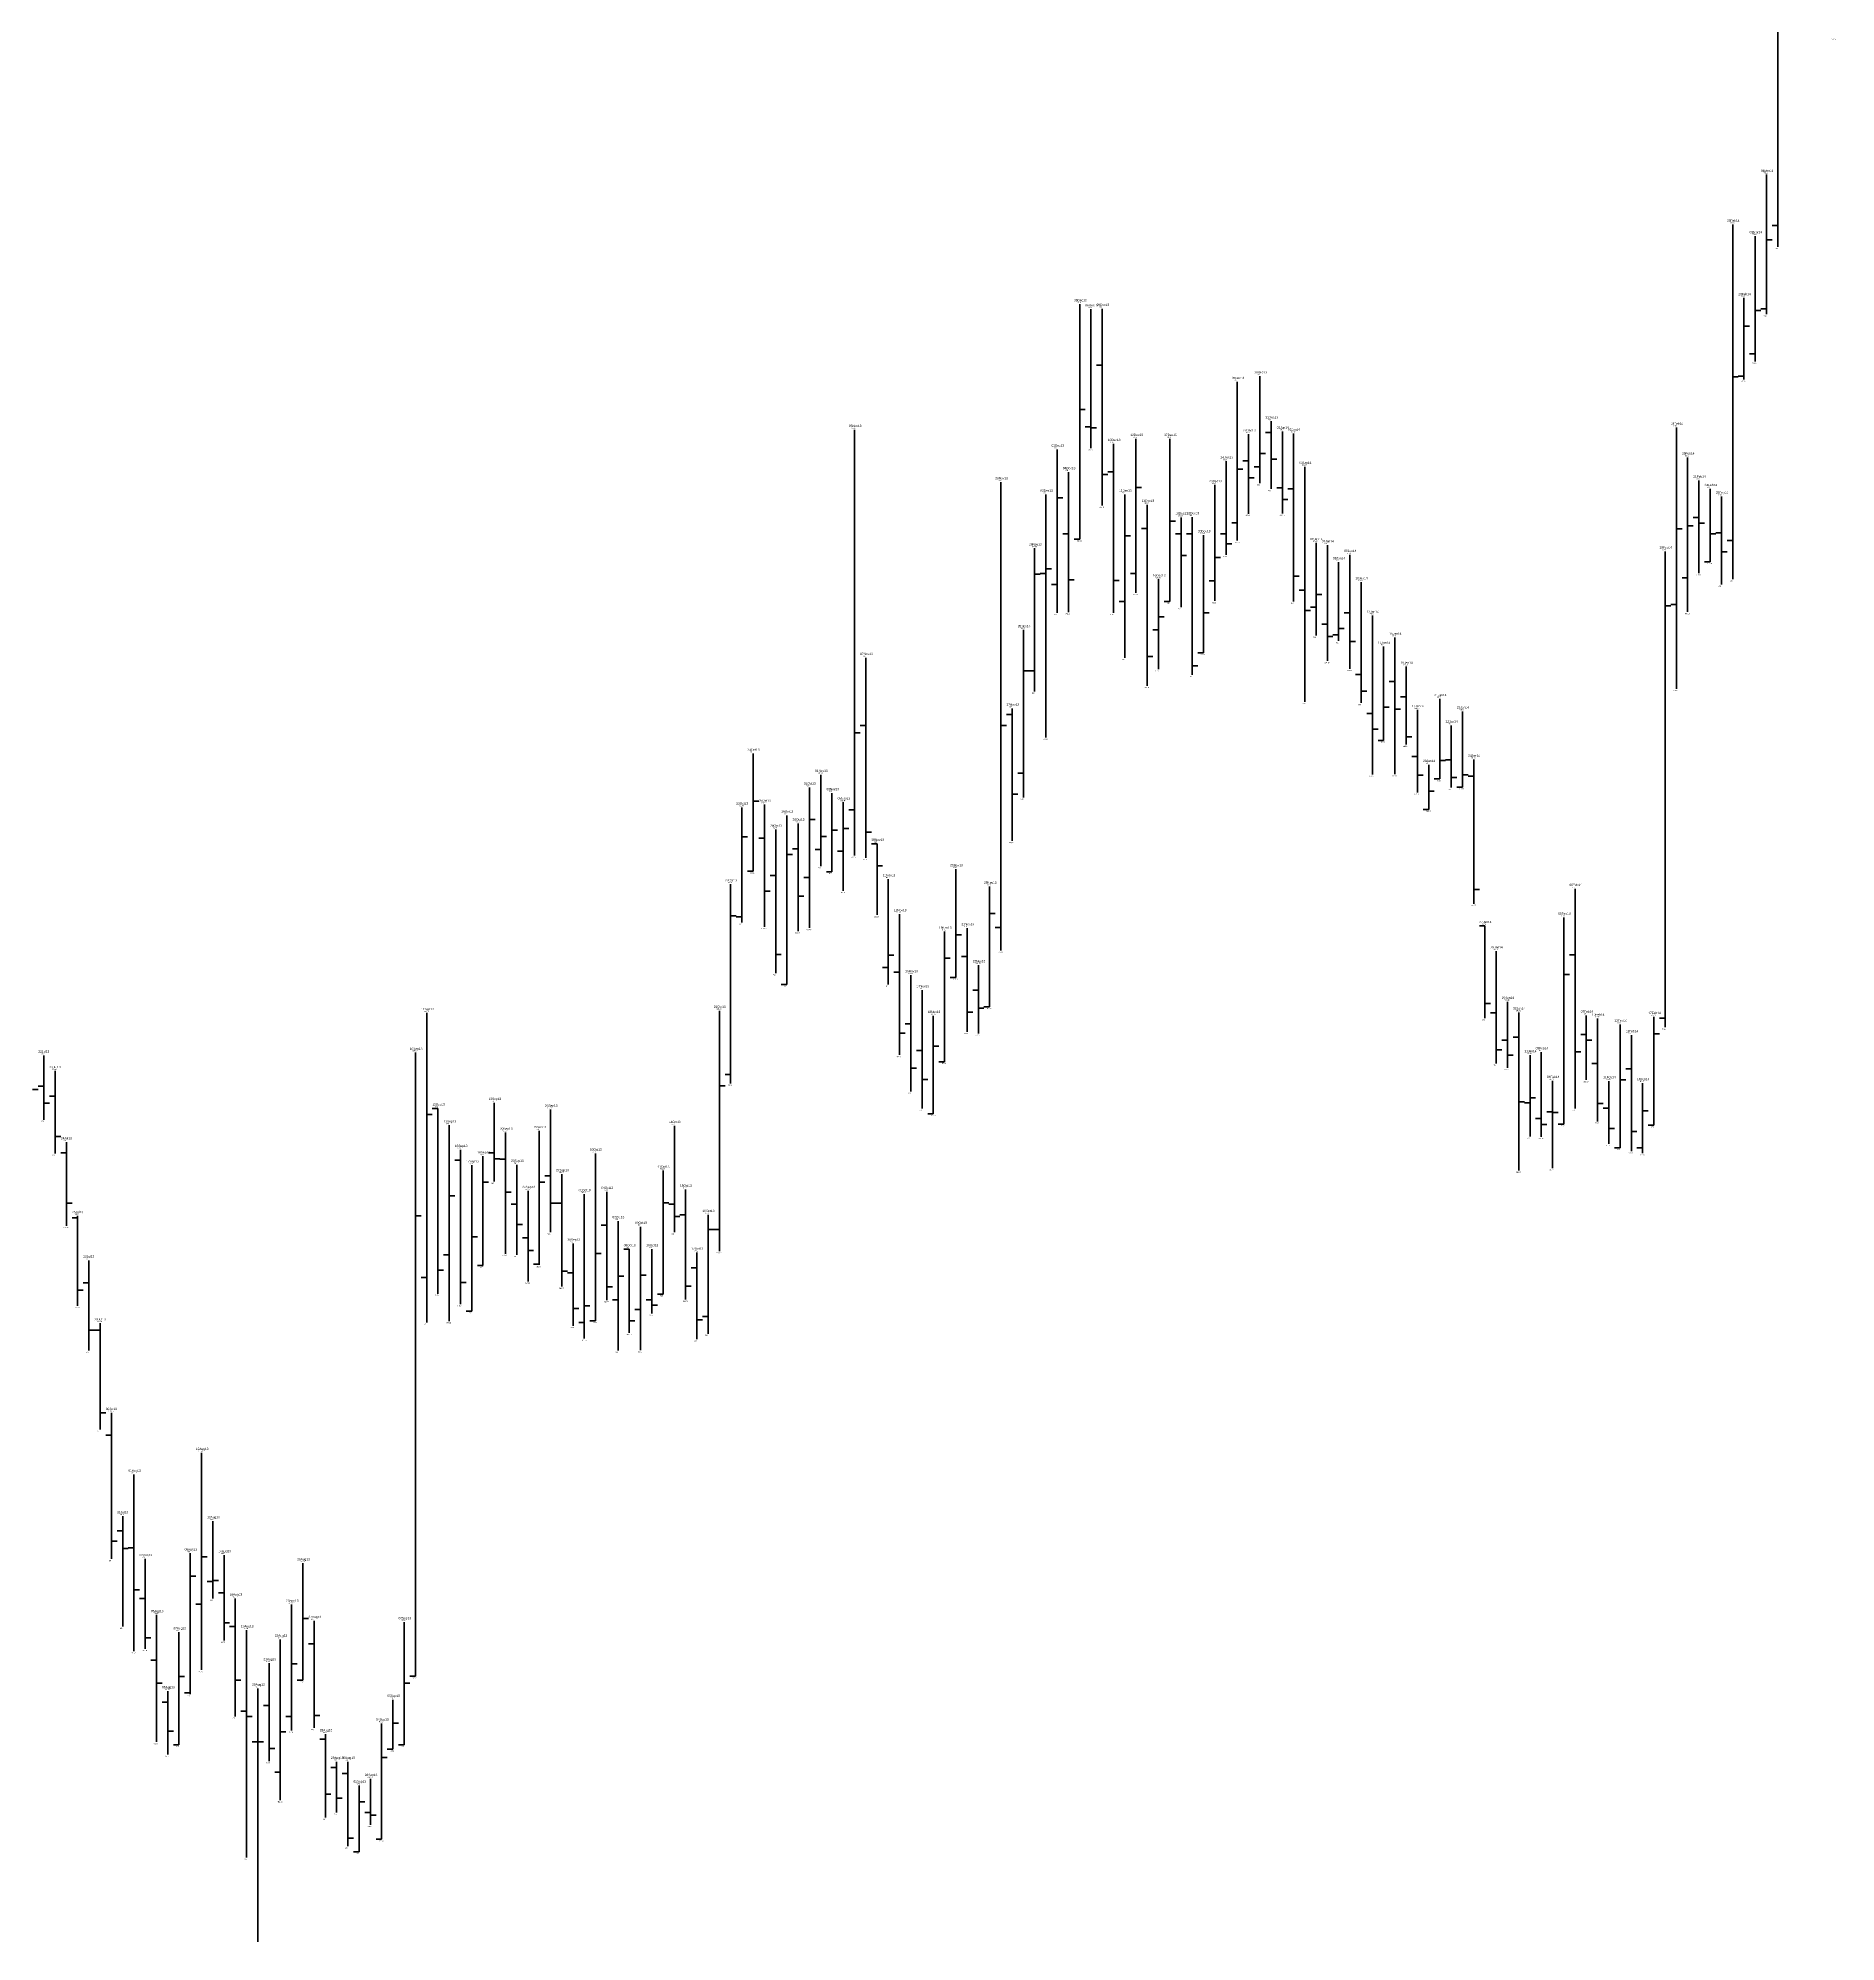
# Model space of a CAD drawing. Header units: inches. Extents: x 0 to 30000, y -20 to 2443.
# Drawn here: x 4614.5 to 4774.2, y 215 to 384 of the extents above; entities that cross this region are included whole.
import ezdxf

# ---------------------------------------------------------------- set-up
doc = ezdxf.new("R2010")
doc.units = ezdxf.units.IN
doc.header["$MEASUREMENT"] = 0
for name, color, linetype in [('DATE', 7, 'Continuous'), ('Graph', 7, 'Continuous'), ('Rate', 7, 'Continuous')]:
    doc.layers.add(name, color=color, linetype=linetype)
doc.styles.get("Standard").update_dxf_attribs({"font": 'arial.ttf'})

msp = doc.modelspace()

# ---------------------------------------------------------------- linework, layer by layer
at = {"layer": 'Graph', "color": 3, "lineweight": 35}
for p, q in [((4769, 403.425), (4769, 365.5)), ((4768, 371.9), (4768, 359.5)), ((4765, 367.475), (4765, 336)), ((4769, 367.375), (4768.5, 367.375)), ((4767, 366.45), (4767, 355.3)), ((4768, 366.1), (4768.5, 366.1)), ((4707, 360.4), (4707, 339.525)), ((4766, 360.95), (4766, 353.725)), ((4766, 358.45), (4766.5, 358.45)), ((4767, 359.825), (4767.5, 359.825)), ((4768, 360), (4767.5, 360)), ((4767, 356), (4766.5, 356)), ((4721, 353.5), (4721, 339.425)), ((4723, 354), (4723, 344.5)), ((4765, 353.95), (4765.5, 353.95)), ((4766, 354), (4765.5, 354)), ((4707, 351.05), (4707.5, 351.05)), ((4687, 349.25), (4687, 311.45)), ((4712, 348.45), (4712, 334.775)), ((4715, 348.45), (4715, 334)), ((4760, 349.45), (4760, 326.25)), ((4705, 347.5), (4705, 333)), ((4723, 347.15), (4723.5, 347.15)), ((4761, 346.8), (4761, 333.075)), ((4721, 345.75), (4721.5, 345.75)), ((4723, 345.975), (4722.5, 345.975)), ((4700, 344.6), (4700, 303.025)), ((4704, 343.5), (4704, 321.925)), ((4705, 343.2), (4705.5, 343.2)), ((4711, 343.5), (4711, 329)), ((4712, 344.125), (4712.5, 344.125)), ((4719, 344.35), (4719, 334.05)), ((4763, 344), (4763, 337.525)), ((4711, 339.825), (4711.5, 339.825)), ((4715, 341.125), (4715.5, 341.125)), ((4718, 339.9), (4718, 329.45)), ((4721, 340.975), (4720.5, 340.975)), ((4760, 340.45), (4760.5, 340.45)), ((4761, 340.725), (4761.5, 340.725)), ((4763, 340.025), (4763.5, 340.025)), ((4703, 338.725), (4703, 326)), ((4707, 339.525), (4706.5, 339.525)), ((4728, 339.2), (4728, 331)), ((4759, 338.45), (4759, 296.2)), ((4765, 339.425), (4764.5, 339.425)), ((4703, 336.425), (4703.5, 336.425)), ((4704, 336.5), (4703.5, 336.5)), ((4704, 336.9), (4704.5, 336.9)), ((4712, 336.5), (4711.5, 336.5)), ((4719, 337.9), (4719.5, 337.9)), ((4730, 337.5), (4730, 330.5)), ((4763, 337.525), (4762.5, 337.525)), ((4705, 335.5), (4704.5, 335.5)), ((4714, 335.975), (4714, 328)), ((4719, 335.825), (4718.5, 335.825)), ((4761, 336.1), (4760.5, 336.1)), ((4711, 334), (4710.5, 334)), ((4715, 334), (4714.5, 334)), ((4718, 333), (4718.5, 333)), ((4728, 333.5), (4727.5, 333.5)), ((4728, 334.625), (4728.5, 334.625)), ((4759, 333.625), (4759.5, 333.625)), ((4760, 333.75), (4759.5, 333.75)), ((4702, 331.475), (4702, 316.6)), ((4714, 331.475), (4713.5, 331.475)), ((4714, 332.65), (4714.5, 332.65)), ((4730, 331.6), (4730.5, 331.6)), ((4730, 331.05), (4729.5, 331.05)), ((4734, 330), (4734, 321.65)), ((4718, 329.45), (4717.5, 329.45)), ((4702, 327.85), (4702.5, 327.85)), ((4703, 327.85), (4702.5, 327.85)), ((4734, 324.625), (4734.5, 324.625)), ((4739, 325.35), (4739, 318.25)), ((4700, 323), (4700.5, 323)), ((4741, 324.25), (4741, 317.525)), ((4687, 322.35), (4687.5, 322.35)), ((4734, 321.65), (4733.5, 321.65)), ((4678, 320.5), (4678, 310.05)), ((4738, 319.5), (4738, 315.525)), ((4739, 319.9), (4739.5, 319.9)), ((4684, 318.625), (4684, 310.5)), ((4702, 318.75), (4701.5, 318.75)), ((4739, 318.275), (4738.5, 318.275)), ((4741, 318.625), (4741.5, 318.625)), ((4678, 316.275), (4678.5, 316.275)), ((4683, 317.5), (4683, 305.025)), ((4685, 317), (4685, 310)), ((4686, 316.175), (4686, 308.325)), ((4738, 317.175), (4738.5, 317.175)), ((4741, 317.525), (4740.5, 317.525)), ((4677, 315.725), (4677, 305.5)), ((4681, 315), (4681, 300)), ((4683, 314.65), (4683.5, 314.65)), ((4687, 315.5), (4686.5, 315.5)), ((4738, 315.525), (4737.5, 315.525)), ((4677, 313.1), (4677.5, 313.1)), ((4684, 313.15), (4684.5, 313.15)), ((4685, 313.7), (4685.5, 313.7)), ((4686, 313.85), (4686.5, 313.85)), ((4681, 311.55), (4681.5, 311.55)), ((4684, 312), (4683.5, 312)), ((4686, 311.825), (4685.5, 311.825)), ((4678, 310.05), (4677.5, 310.05)), ((4683, 309.5), (4682.5, 309.5)), ((4685, 310), (4684.5, 310)), ((4690, 309.35), (4690, 300)), ((4696, 310.25), (4696, 300.625)), ((4676, 308.9), (4676, 291.2)), ((4699, 308.7), (4699, 298.025)), ((4676, 306.1), (4676.5, 306.1)), ((4677, 306), (4676.5, 306)), ((4699, 306.3), (4699.5, 306.3)), ((4750, 305.95), (4750, 287.6)), ((4695, 304.7), (4695, 293.15)), ((4696, 304.4), (4696.5, 304.4)), ((4700, 305.05), (4699.5, 305.05)), ((4690, 302.6), (4690.5, 302.6)), ((4690, 301.5), (4689.5, 301.5)), ((4695, 302.325), (4695.5, 302.325)), ((4750, 300.875), (4750.5, 300.875)), ((4681, 300), (4680.5, 300)), ((4696, 300.625), (4695.5, 300.625)), ((4675, 297.675), (4675, 276.325)), ((4699, 298.025), (4698.5, 298.025)), ((4649, 297.475), (4649, 270)), ((4694, 297.225), (4694, 288.525)), ((4755, 296.45), (4755, 285.5)), ((4758, 297.125), (4758, 287.5)), ((4759, 297), (4758.5, 297)), ((4694, 294.525), (4694.5, 294.525)), ((4758, 295.625), (4758.5, 295.625)), ((4648, 293.95), (4648, 238.6)), ((4695, 293.15), (4694.5, 293.15)), ((4747, 293.725), (4747, 286.5)), ((4675, 291), (4675.5, 291)), ((4676, 292), (4675.5, 292)), ((4755, 291.55), (4755.5, 291.55)), ((4757, 291.25), (4757, 285.025)), ((4747, 289.5), (4746.5, 289.5)), ((4747, 289.95), (4747.5, 289.95)), ((4649, 288.45), (4649.5, 288.45)), ((4651, 287.5), (4651, 270.125)), ((4694, 288.525), (4693.5, 288.525)), ((4750, 287.6), (4749.5, 287.6)), ((4757, 288.775), (4757.5, 288.775)), ((4758, 287.5), (4757.5, 287.5)), ((4659, 287), (4659, 275.1)), ((4654, 284.75), (4654, 275.05)), ((4664, 285), (4664, 270.15)), ((4755, 285.5), (4754.5, 285.5)), ((4757, 285.5), (4756.5, 285.5)), ((4653, 283.95), (4653, 271)), ((4654, 282.45), (4654.5, 282.45)), ((4659, 282.45), (4659.5, 282.45)), ((4670, 283.475), (4670, 272.5)), ((4651, 281.225), (4651.5, 281.225)), ((4663, 281.4), (4663, 268.575)), ((4670, 280.625), (4670.5, 280.625)), ((4648, 279.45), (4648.5, 279.45)), ((4666, 279), (4666, 267.5)), ((4674, 279.55), (4674, 269)), ((4653, 277.6), (4653.5, 277.6)), ((4668, 278.5), (4668, 267.55)), ((4674, 278.25), (4674.5, 278.25)), ((4675, 278.25), (4674.5, 278.25)), ((4651, 276), (4650.5, 276)), ((4664, 276.125), (4664.5, 276.125)), ((4649, 274), (4648.5, 274)), ((4654, 275.05), (4653.5, 275.05)), ((4659, 275.175), (4658.5, 275.175)), ((4666, 274.1), (4666.5, 274.1)), ((4668, 274.2), (4668.5, 274.2)), ((4670, 272.5), (4669.5, 272.5)), ((4653, 271), (4652.5, 271)), ((4663, 271.475), (4663.5, 271.475)), ((4666, 272), (4665.5, 272)), ((4668, 271.15), (4667.5, 271.15)), ((4674, 270.525), (4673.5, 270.525)), ((4663, 270), (4662.5, 270)), ((4664, 270.15), (4663.5, 270.15)), ((4629, 258.425), (4629, 239.15)), ((4630, 252.35), (4630, 245.5)), ((4628, 249.5), (4628, 237)), ((4629, 249.175), (4629.5, 249.175)), ((4638, 248.625), (4638, 238.25)), ((4628, 247.475), (4628.5, 247.475)), ((4630, 247), (4629.5, 247)), ((4630, 247.1), (4630.5, 247.1)), ((4629, 245), (4628.5, 245)), ((4637, 244.95), (4637, 233.775)), ((4638, 243.725), (4638.5, 243.725)), ((4647, 243.4), (4647, 232.5)), ((4627, 242.5), (4627, 232.5)), ((4636, 241.85), (4636, 227.575)), ((4627, 238.55), (4627.5, 238.55)), ((4637, 239.675), (4637.5, 239.675)), ((4648, 238.6), (4647.5, 238.6)), ((4628, 237.125), (4627.5, 237.125)), ((4638, 238.25), (4637.5, 238.25)), ((4647, 237.975), (4647.5, 237.975)), ((4637, 235), (4636.5, 235)), ((4646, 236.5), (4646, 232.1)), ((4636, 233.65), (4636.5, 233.65)), ((4645, 234.4), (4645, 224.125)), ((4646, 234.425), (4646.5, 234.425)), ((4627, 232.5), (4626.5, 232.5)), ((4646, 232.1), (4645.5, 232.1)), ((4647, 232.5), (4646.5, 232.5)), ((4636, 230.075), (4635.5, 230.075)), ((4645, 231.375), (4645.5, 231.375)), ((4643, 228.9), (4643, 223)), ((4643, 227.45), (4643.5, 227.45)), ((4645, 224.125), (4644.5, 224.125)), ((4643, 223), (4642.5, 223))]:
    msp.add_line(p, q, dxfattribs=at)
at = {"layer": 'Graph', "color": 1, "lineweight": 35}
for p, q in [((4708, 359.95), (4708, 347.625)), ((4709, 360), (4709, 342.525)), ((4709, 355), (4708.5, 355)), ((4724, 350), (4724, 344)), ((4708, 349.5), (4707.5, 349.5)), ((4708, 349.425), (4708.5, 349.425)), ((4722, 348.85), (4722, 341.8)), ((4724, 349), (4723.5, 349)), ((4725, 349.1), (4725, 341.825)), ((4726, 348.925), (4726, 334)), ((4710, 348), (4710, 333)), ((4724, 346.65), (4724.5, 346.65)), ((4706, 345.5), (4706, 333.05)), ((4709, 345.275), (4709.5, 345.275)), ((4710, 345.525), (4709.5, 345.525)), ((4720, 346.45), (4720, 338.15)), ((4722, 346.5), (4721.5, 346.5)), ((4722, 344.975), (4722.5, 344.975)), ((4727, 345.975), (4727, 325.1)), ((4725, 344.1), (4724.5, 344.1)), ((4726, 344), (4725.5, 344)), ((4762, 344.75), (4762, 336.525)), ((4764, 343.325), (4764, 335.5)), ((4713, 342.6), (4713, 326.525)), ((4716, 341.475), (4716, 333.5)), ((4717, 341.5), (4717, 327.5)), ((4725, 343.05), (4725.5, 343.05)), ((4762, 341.45), (4761.5, 341.45)), ((4706, 340.025), (4705.5, 340.025)), ((4713, 340.5), (4712.5, 340.5)), ((4716, 340), (4715.5, 340)), ((4717, 340), (4716.5, 340)), ((4720, 340), (4719.5, 340)), ((4762, 340.95), (4762.5, 340.95)), ((4764, 340.1), (4763.5, 340.1)), ((4716, 338.075), (4716.5, 338.075)), ((4720, 339.125), (4720.5, 339.125)), ((4729, 339), (4729, 328.725)), ((4731, 338.15), (4731, 328.025)), ((4764, 338.4), (4764.5, 338.4)), ((4706, 335.925), (4706.5, 335.925)), ((4710, 335.875), (4710.5, 335.875)), ((4726, 336.25), (4726.5, 336.25)), ((4727, 335), (4726.5, 335)), ((4732, 335.725), (4732, 325)), ((4727, 333.2), (4727.5, 333.2)), ((4731, 333), (4730.5, 333)), ((4729, 332), (4728.5, 332)), ((4733, 332.75), (4733, 318.65)), ((4729, 330.9), (4729.5, 330.9)), ((4731, 330.45), (4731.5, 330.45)), ((4735, 330.8), (4735, 318.675)), ((4688, 329), (4688, 311.25)), ((4713, 329.125), (4713.5, 329.125)), ((4717, 328.3), (4717.5, 328.3)), ((4736, 328.225), (4736, 321.3)), ((4732, 327.525), (4731.5, 327.525)), ((4735, 326.9), (4734.5, 326.9)), ((4732, 326.05), (4732.5, 326.05)), ((4736, 325.55), (4735.5, 325.55)), ((4688, 323), (4687.5, 323)), ((4701, 323.975), (4700.5, 323.975)), ((4701, 324.5), (4701, 312.75)), ((4733, 324.05), (4732.5, 324.05)), ((4735, 324.45), (4735.5, 324.45)), ((4737, 324.375), (4737, 317.05)), ((4740, 323), (4740, 317.5)), ((4733, 322.675), (4733.5, 322.675)), ((4736, 322), (4736.5, 322)), ((4737, 320.25), (4736.5, 320.25)), ((4740, 319.95), (4739.5, 319.95)), ((4742, 319.975), (4742, 307.175)), ((4737, 318.6), (4737.5, 318.6)), ((4740, 318.375), (4740.5, 318.375)), ((4742, 318.5), (4741.5, 318.5)), ((4701, 316.9), (4701.5, 316.9)), ((4679, 315.975), (4679, 305.125)), ((4679, 313), (4678.5, 313)), ((4680, 313.75), (4680, 301)), ((4682, 314.3), (4682, 304.725)), ((4688, 313.525), (4688.5, 313.525)), ((4682, 312.05), (4681.5, 312.05)), ((4689, 312.5), (4688.5, 312.5)), ((4689, 312.5), (4689, 306.175)), ((4680, 309.675), (4679.5, 309.675)), ((4689, 310.55), (4689.5, 310.55)), ((4679, 308.275), (4679.5, 308.275)), ((4682, 307.85), (4682.5, 307.85)), ((4742, 308.425), (4742.5, 308.425)), ((4751, 308.5), (4751, 289)), ((4691, 306.25), (4691, 293.75)), ((4697, 305), (4697, 295.8)), ((4743, 305.2), (4742.5, 305.2)), ((4743, 305.2), (4743, 297)), ((4680, 302.675), (4680.5, 302.675)), ((4744, 302.95), (4744, 293)), ((4751, 302.625), (4750.5, 302.625)), ((4691, 301.1), (4690.5, 301.1)), ((4697, 302.5), (4696.5, 302.5)), ((4698, 301.725), (4698, 295.65)), ((4692, 300.825), (4692, 290.5)), ((4693, 299.5), (4693, 289)), ((4698, 299.5), (4697.5, 299.5)), ((4697, 297.55), (4697.5, 297.55)), ((4698, 297.9), (4698.5, 297.9)), ((4743, 298.325), (4743.5, 298.325)), ((4744, 297.5), (4743.5, 297.5)), ((4745, 298.475), (4745, 292.6)), ((4746, 297.525), (4746, 283.475)), ((4692, 296.5), (4691.5, 296.5)), ((4752, 297.25), (4752, 291.525)), ((4753, 296.975), (4753, 287.85)), ((4691, 295.675), (4691.5, 295.675)), ((4693, 294.15), (4692.5, 294.15)), ((4744, 294.2), (4744.5, 294.2)), ((4745, 295.05), (4744.5, 295.05)), ((4746, 295.325), (4745.5, 295.325)), ((4752, 295.575), (4751.5, 295.575)), ((4752, 295.05), (4752.5, 295.05)), ((4756, 295.5), (4756, 285.2)), ((4615, 293.7), (4615, 288)), ((4692, 292.575), (4692.5, 292.575)), ((4745, 293.725), (4745.5, 293.725)), ((4748, 294), (4748, 286.475)), ((4751, 294.025), (4751.5, 294.025)), ((4753, 293), (4752.5, 293)), ((4756, 292.5), (4755.5, 292.5)), ((4615, 290.975), (4614.5, 290.975)), ((4616, 292.325), (4616, 285)), ((4693, 291.575), (4693.5, 291.575)), ((4749, 291.45), (4749, 283.7)), ((4754, 291.425), (4754, 285.85)), ((4614, 290.675), (4614.5, 290.675)), ((4615, 289.475), (4615.5, 289.475)), ((4616, 290.1), (4615.5, 290.1)), ((4655, 289.5), (4655, 282.5)), ((4746, 289.575), (4746.5, 289.575)), ((4753, 289.425), (4753.5, 289.425)), ((4650, 289), (4649.5, 289)), ((4650, 289), (4650, 272.55)), ((4660, 288.9), (4660, 278)), ((4671, 287.45), (4671, 278)), ((4748, 288.1), (4747.5, 288.1)), ((4748, 287.575), (4748.5, 287.575)), ((4749, 288.7), (4748.5, 288.7)), ((4749, 288.65), (4749.5, 288.65)), ((4754, 289.025), (4753.5, 289.025)), ((4616, 286.5), (4616.5, 286.5)), ((4617, 286), (4617, 278.575)), ((4656, 286.85), (4656, 276.1)), ((4754, 287.225), (4754.5, 287.225)), ((4756, 286.95), (4756.5, 286.95)), ((4617, 285.05), (4616.5, 285.05)), ((4652, 284.4), (4651.5, 284.4)), ((4652, 285.325), (4652, 271.625)), ((4655, 285.05), (4654.5, 285.05)), ((4655, 284.525), (4655.5, 284.525)), ((4656, 284.5), (4655.5, 284.5)), ((4657, 284), (4657, 276)), ((4660, 283), (4659.5, 283)), ((4661, 283.175), (4661, 273.175)), ((4617, 280.6), (4617.5, 280.6)), ((4656, 281.575), (4656.5, 281.575)), ((4658, 281.675), (4658, 273.625)), ((4660, 280.6), (4660.5, 280.6)), ((4661, 280.6), (4660.5, 280.6)), ((4665, 281.6), (4665, 271.975)), ((4672, 281.8), (4672, 272.025)), ((4618, 279.3), (4617.5, 279.3)), ((4618, 279.45), (4618, 271.475)), ((4657, 280.5), (4656.5, 280.5)), ((4671, 280.5), (4670.5, 280.5)), ((4671, 279.4), (4671.5, 279.4)), ((4672, 279.55), (4671.5, 279.55)), ((4657, 278.7), (4657.5, 278.7)), ((4658, 277.5), (4657.5, 277.5)), ((4665, 278.625), (4664.5, 278.625)), ((4658, 276.4), (4658.5, 276.4)), ((4662, 277), (4662, 269.7)), ((4667, 276.5), (4666.5, 276.5)), ((4667, 276.5), (4667, 269.075)), ((4669, 276.5), (4669, 270.8)), ((4673, 276.2), (4673, 268.5)), ((4619, 275.5), (4619, 267.5)), ((4650, 274.625), (4650.5, 274.625)), ((4661, 274.55), (4661.5, 274.55)), ((4662, 274.4), (4661.5, 274.4)), ((4673, 274.85), (4672.5, 274.85)), ((4618, 272.85), (4618.5, 272.85)), ((4619, 273.5), (4618.5, 273.5)), ((4652, 273.55), (4652.5, 273.55)), ((4665, 273.15), (4665.5, 273.15)), ((4672, 273.225), (4672.5, 273.225)), ((4662, 271.225), (4662.5, 271.225)), ((4669, 272), (4668.5, 272)), ((4669, 271.525), (4669.5, 271.525)), ((4619, 269.325), (4619.5, 269.325)), ((4620, 269.325), (4619.5, 269.325)), ((4620, 269.925), (4620, 260.5)), ((4667, 270.15), (4667.5, 270.15)), ((4673, 270.225), (4673.5, 270.225)), ((4620, 261.975), (4620.5, 261.975)), ((4621, 261.975), (4621, 249)), ((4621, 260), (4620.5, 260)), ((4623, 256.5), (4623, 240.825)), ((4622, 252.8), (4622, 243)), ((4621, 250.575), (4621.5, 250.575)), ((4622, 251.5), (4621.5, 251.5)), ((4622, 249.925), (4622.5, 249.925)), ((4623, 250), (4622.5, 250)), ((4624, 249), (4624, 241.025)), ((4631, 249.35), (4631, 241.75)), ((4623, 246.25), (4623.5, 246.25)), ((4624, 245.5), (4623.5, 245.5)), ((4631, 246), (4630.5, 246)), ((4632, 245.5), (4632, 235)), ((4625, 244.025), (4625, 232.75)), ((4639, 243.5), (4639, 234)), ((4624, 242), (4624.5, 242)), ((4631, 243.325), (4631.5, 243.325)), ((4632, 243), (4631.5, 243)), ((4633, 242.675), (4633, 222.5)), ((4639, 241.475), (4638.5, 241.475)), ((4625, 240), (4624.5, 240)), ((4635, 239.75), (4635, 231.05)), ((4625, 237.975), (4625.5, 237.975)), ((4626, 237.275), (4626, 231.65)), ((4632, 238.25), (4632.5, 238.25)), ((4634, 237.5), (4634, 215)), ((4626, 236.275), (4625.5, 236.275)), ((4633, 235.5), (4632.5, 235.5)), ((4633, 235), (4633.5, 235)), ((4635, 236), (4634.5, 236)), ((4639, 235.1), (4639.5, 235.1)), ((4626, 233.725), (4626.5, 233.725)), ((4640, 233.45), (4640, 226.05)), ((4634, 232.775), (4633.5, 232.775)), ((4634, 232.75), (4634.5, 232.75)), ((4635, 232.175), (4635.5, 232.175)), ((4640, 233), (4639.5, 233)), ((4641, 230.5), (4640.5, 230.5)), ((4641, 231), (4641, 226.5)), ((4642, 229.95), (4641.5, 229.95)), ((4642, 231), (4642, 223.5)), ((4644, 229.475), (4644, 225.4)), ((4640, 228.125), (4640.5, 228.125)), ((4641, 227.775), (4641.5, 227.775)), ((4644, 226.5), (4643.5, 226.5)), ((4644, 226.25), (4644.5, 226.25)), ((4642, 224.225), (4642.5, 224.225))]:
    msp.add_line(p, q, dxfattribs=at)

# ---------------------------------------------------------------- texts
at = {"layer": 'DATE'}
for s, p in [('04Mar14', (4767.5, 372.15)), ('26Feb14', (4764.5, 367.725)), ('03Mar14', (4766.5, 366.7)), ('05Dec13', (4706.5, 360.65)), ('06Dec13', (4707.5, 360.2)), ('09Dec13', (4708.5, 360.25)), ('28Feb14', (4765.5, 361.2)), ('26Dec13', (4720.5, 353.75)), ('30Dec13', (4722.5, 354.25)), ('31Dec13', (4723.5, 350.25)), ('19Feb14', (4759.5, 349.7)), ('06Nov13', (4686.5, 349.5)), ('10Dec13', (4709.5, 348.25)), ('12Dec13', (4711.5, 348.7)), ('17Dec13', (4714.5, 348.7)), ('27Dec13', (4721.5, 349.1)), ('01Jan14', (4724.5, 349.35)), ('02Jan14', (4725.5, 349.175)), ('03Dec13', (4704.5, 347.75)), ('24Dec13', (4719.5, 346.7)), ('20Feb14', (4760.5, 347.05)), ('26Nov13', (4699.5, 344.85)), ('04Dec13', (4705.5, 345.75)), ('03Jan14', (4726.5, 346.225)), ('21Feb14', (4761.5, 345)), ('02Dec13', (4703.5, 343.75)), ('11Dec13', (4710.5, 343.75)), ('23Dec13', (4718.5, 344.6)), ('24Feb14', (4762.5, 344.25)), ('25Feb14', (4763.5, 343.575)), ('13Dec13', (4712.5, 342.85)), ('18Dec13', (4715.5, 341.725)), ('19Dec13', (4716.5, 341.75)), ('20Dec13', (4717.5, 340.15)), ('29Nov13', (4702.5, 338.975)), ('06Jan14', (4727.5, 339.45)), ('07Jan14', (4728.5, 339.25)), ('09Jan14', (4730.5, 338.4)), ('18Feb14', (4758.5, 338.7)), ('16Dec13', (4713.5, 336.225)), ('08Jan14', (4729.5, 337.75)), ('10Jan14', (4731.5, 335.975)), ('13Jan14', (4732.5, 333)), ('28Nov13', (4701.5, 331.725)), ('14Jan14', (4733.5, 330.25)), ('15Jan14', (4734.5, 331.05)), ('07Nov13', (4687.5, 329.25)), ('16Jan14', (4735.5, 328.475)), ('27Nov13', (4700.5, 324.75)), ('17Jan14', (4736.5, 324.625)), ('21Jan14', (4738.5, 325.6)), ('23Jan14', (4740.5, 324.5)), ('22Jan14', (4739.5, 323.25)), ('24Oct13', (4677.5, 320.75)), ('20Jan14', (4737.5, 319.75)), ('24Jan14', (4741.5, 320.225)), ('31Oct13', (4682.5, 317.75)), ('01Nov13', (4683.5, 318.875)), ('23Oct13', (4676.5, 315.975)), ('25Oct13', (4678.5, 316.225)), ('03Nov13', (4684.5, 317.25)), ('05Nov13', (4685.5, 316.425)), ('29Oct13', (4680.5, 315.25)), ('30Oct13', (4681.5, 314.55)), ('28Oct13', (4679.5, 314)), ('08Nov13', (4688.5, 312.75)), ('22Oct13', (4675.5, 309.15)), ('11Nov13', (4689.5, 309.6)), ('20Nov13', (4695.5, 310.5)), ('25Nov13', (4698.5, 308.95)), ('06Feb14', (4750.5, 308.75)), ('12Nov13', (4690.5, 306.5)), ('05Feb14', (4749.5, 306.2)), ('19Nov13', (4694.5, 304.95)), ('21Nov13', (4696.5, 305.25)), ('27Jan14', (4742.5, 305.45)), ('28Jan14', (4743.5, 303.2)), ('13Nov13', (4691.5, 301.075)), ('22Nov13', (4697.5, 301.975)), ('14Nov13', (4692.5, 299.75)), ('11Sep13', (4648.5, 297.725)), ('21Oct13', (4674.5, 297.925)), ('18Nov13', (4693.5, 297.475)), ('29Jan14', (4744.5, 298.725)), ('30Jan14', (4745.5, 297.775)), ('07Feb14', (4751.5, 297.5)), ('17Feb14', (4757.5, 297.375)), ('10Feb14', (4752.5, 297.225)), ('12Feb14', (4754.5, 296.7)), ('13Feb14', (4755.5, 295.75)), ('22Jul13', (4614.5, 293.95)), ('10Sep13', (4647.5, 294.2)), ('31Jan14', (4746.5, 293.975)), ('03Feb14', (4747.5, 294.25)), ('23Jul13', (4615.5, 292.575)), ('04Feb14', (4748.5, 291.7)), ('11Feb14', (4753.5, 291.675)), ('14Feb14', (4756.5, 291.5)), ('12Sep13', (4649.5, 289.25)), ('19Sep13', (4654.5, 289.75)), ('26Sep13', (4659.5, 289.15)), ('13Sep13', (4650.5, 287.75)), ('25Sep13', (4658.5, 287.25)), ('14Oct13', (4670.5, 287.7)), ('24Jul13', (4616.5, 286.25)), ('16Sep13', (4651.5, 285.575)), ('20Sep13', (4655.5, 287.1)), ('17Sep13', (4652.5, 284.2)), ('18Sep13', (4653.5, 285)), ('23Sep13', (4656.5, 284.25)), ('03Oct13', (4663.5, 285.25)), ('27Sep13', (4660.5, 283.425)), ('11Oct13', (4669.5, 283.725)), ('24Sep13', (4657.5, 281.925)), ('01Oct13', (4662.5, 281.65)), ('04Oct13', (4664.5, 281.85)), ('15Oct13', (4671.5, 282.05)), ('25Jul13', (4617.5, 279.7)), ('07Oct13', (4665.5, 279.25)), ('09Oct13', (4667.5, 278.75)), ('18Oct13', (4673.5, 279.8)), ('30Sep13', (4661.5, 277.25)), ('26Jul13', (4618.5, 275.75)), ('08Oct13', (4666.5, 276.75)), ('10Oct13', (4668.5, 276.75)), ('17Oct13', (4672.5, 276.45)), ('29Jul13', (4619.5, 270.175)), ('30Jul13', (4620.5, 262.225)), ('12Aug13', (4628.5, 258.675)), ('01Aug13', (4622.5, 256.75)), ('31Jul13', (4621.5, 253.05)), ('13Aug13', (4629.5, 252.6)), ('02Aug13', (4623.5, 249.25)), ('08Aug13', (4627.5, 249.75)), ('14Aug13', (4630.5, 249.6)), ('26Aug13', (4637.5, 248.875)), ('16Aug13', (4631.5, 245.75)), ('23Aug13', (4636.5, 245.2)), ('05Aug13', (4624.5, 244.275)), ('27Aug13', (4638.5, 243.75)), ('06Sep13', (4646.5, 243.65)), ('07Aug13', (4626.5, 242.75)), ('19Aug13', (4632.5, 242.925)), ('22Aug13', (4635.5, 242.1)), ('21Aug13', (4634.5, 240)), ('06Aug13', (4625.5, 237.525)), ('20Aug13', (4633.5, 237.75)), ('05Sep13', (4645.5, 236.75)), ('28Aug13', (4639.5, 233.7)), ('04Sep13', (4644.5, 234.65)), ('29Aug13', (4640.5, 231.25)), ('30Aug13', (4641.5, 231.25)), ('03Sep13', (4643.5, 229.725)), ('02Sep13', (4642.5, 229.15))]:
    msp.add_text(s, height=0.2, dxfattribs=at).set_placement(p)
at = {"layer": 'Rate'}
for s, p in [('768.15', (4773.75, 383.875)), ('743.8', (4767.75, 372)), ('734.95', (4764.75, 367.575)), ('732.9', (4766.75, 366.55)), ('731', (4768.75, 365.3)), ('720.8', (4706.75, 360.5)), ('719.9', (4707.75, 360.05)), ('720', (4708.75, 360.1)), ('721.9', (4765.75, 361.05)), ('719', (4767.75, 359.3)), ('710.6', (4766.75, 355.1)), ('707', (4720.75, 353.6)), ('708', (4722.75, 354.1)), ('707.45', (4765.75, 353.525)), ('700', (4723.75, 350.1)), ('698.5', (4686.75, 349.35)), ('696', (4709.75, 348.1)), ('696.9', (4711.75, 348.55)), ('696.9', (4714.75, 348.55)), ('697.7', (4721.75, 348.95)), ('698.2', (4724.75, 349.2)), ('697.85', (4725.75, 349.025)), ('698.9', (4759.75, 349.55)), ('695', (4704.75, 347.6)), ('695.25', (4707.75, 347.425)), ('692.9', (4719.75, 346.55)), ('693.6', (4760.75, 346.9)), ('691', (4705.75, 345.6)), ('691.95', (4726.75, 346.075)), ('689.5', (4761.75, 344.85)), ('689.2', (4699.75, 344.7)), ('687', (4703.75, 343.6)), ('687', (4710.75, 343.6)), ('688.7', (4718.75, 344.45)), ('689', (4722.75, 344.3)), ('688', (4723.75, 343.8)), ('688', (4762.75, 344.1)), ('686.65', (4763.75, 343.425)), ('685.05', (4708.75, 342.325)), ('685.2', (4712.75, 342.7)), ('682.95', (4715.75, 341.575)), ('683', (4716.75, 341.6)), ('683.6', (4721.75, 341.6)), ('683.65', (4724.75, 341.625)), ('679.8', (4717.75, 340)), ('677.45', (4702.75, 338.825)), ('679.05', (4706.75, 339.325)), ('676.3', (4719.75, 337.95)), ('678.85', (4720.75, 339.225)), ('678.4', (4727.75, 339.3)), ('678', (4728.75, 339.1)), ('676.3', (4730.75, 338.25)), ('676.9', (4758.75, 338.55)), ('675', (4729.75, 337.6)), ('673.05', (4761.75, 336.325)), ('675.05', (4762.75, 337.325)), ('669.55', (4711.75, 334.575)), ('671.95', (4713.75, 336.075)), ('671.45', (4731.75, 335.825)), ('671', (4763.75, 335.3)), ('672', (4764.75, 335.8)), ('668', (4714.75, 333.8)), ('667', (4715.75, 333.3)), ('668.1', (4718.75, 333.85)), ('668', (4725.75, 333.8)), ('662.95', (4701.75, 331.575)), ('666', (4704.75, 332.8)), ('666.1', (4705.75, 332.85)), ('666', (4709.75, 332.8)), ('665.5', (4732.75, 332.85)), ('666.15', (4760.75, 332.875)), ('662', (4727.75, 330.8)), ('661', (4729.75, 330.3)), ('660', (4733.75, 330.1)), ('661.6', (4734.75, 330.9)), ('658', (4687.75, 329.1)), ('658', (4710.75, 328.8)), ('658.9', (4717.75, 329.25)), ('657.45', (4728.75, 328.525)), ('656.05', (4730.75, 327.825)), ('656.45', (4735.75, 328.325)), ('653.05', (4712.75, 326.325)), ('656', (4713.75, 327.8)), ('655', (4716.75, 327.3)), ('649', (4700.75, 324.6)), ('652', (4702.75, 325.8)), ('650.2', (4726.75, 324.9)), ('650', (4731.75, 324.8)), ('648.75', (4736.75, 324.475)), ('650.7', (4738.75, 325.45)), ('652.5', (4759.75, 326.05)), ('646', (4739.75, 323.1)), ('648.5', (4740.75, 324.35)), ('643.85', (4703.75, 321.725)), ('643.3', (4733.75, 321.45)), ('642.6', (4735.75, 321.1)), ('641', (4677.75, 320.6)), ('639', (4737.75, 319.6)), ('639.95', (4741.75, 320.075)), ('637.25', (4683.75, 318.725)), ('637.3', (4732.75, 318.45)), ('637.35', (4734.75, 318.475)), ('636.5', (4738.75, 318.05)), ('631.95', (4678.75, 316.075)), ('635', (4682.75, 317.6)), ('634', (4684.75, 317.1)), ('632.35', (4685.75, 316.275)), ('633.2', (4701.75, 316.4)), ('634.1', (4736.75, 316.85)), ('635', (4739.75, 317.3)), ('635.05', (4740.75, 317.325)), ('631.45', (4676.75, 315.825)), ('630', (4680.75, 315.1)), ('628.6', (4681.75, 314.4)), ('631.05', (4737.75, 315.325)), ('627.5', (4679.75, 313.85)), ('625', (4688.75, 312.6)), ('622.9', (4686.75, 311.25)), ('622.5', (4687.75, 311.05)), ('625.5', (4700.75, 312.55)), ('620.1', (4677.75, 309.85)), ('621', (4683.75, 310.3)), ('620', (4684.75, 309.8)), ('618.7', (4689.75, 309.45)), ('620.5', (4695.75, 310.35)), ('617.8', (4675.75, 309)), ('616.65', (4685.75, 308.125)), ('617.4', (4698.75, 308.8)), ('617', (4750.75, 308.6)), ('612.35', (4688.75, 305.975)), ('612.5', (4690.75, 306.35)), ('614.35', (4741.75, 306.975)), ('611.9', (4749.75, 306.05)), ('611', (4676.75, 305.3)), ('610.25', (4678.75, 304.925)), ('609.45', (4681.75, 304.525)), ('610.05', (4682.75, 304.825)), ('609.4', (4694.75, 304.8)), ('610', (4696.75, 305.1)), ('610.4', (4742.75, 305.3)), ('606.05', (4699.75, 302.825)), ('605.9', (4743.75, 303.05)), ('602', (4679.75, 300.8)), ('601.65', (4691.75, 300.925)), ('603.45', (4697.75, 301.825)), ('600', (4680.75, 299.8)), ('600', (4689.75, 299.8)), ('599', (4692.75, 299.6)), ('601.25', (4695.75, 300.425)), ('594.95', (4648.75, 297.575)), ('595.35', (4674.75, 297.775)), ('596.05', (4698.75, 297.825)), ('596.95', (4744.75, 298.575)), ('595.05', (4745.75, 297.625)), ('594.45', (4693.75, 297.325)), ('594', (4742.75, 296.8)), ('594.5', (4751.75, 297.35)), ('593.95', (4752.75, 297.075)), ('592.9', (4754.75, 296.55)), ('594.25', (4757.75, 297.225)), ('592.4', (4758.75, 296)), ('587.9', (4647.75, 294.05)), ('591.6', (4696.75, 295.6)), ('591.3', (4697.75, 295.45)), ('588', (4747.75, 294.1)), ('591', (4755.75, 295.6)), ('587.4', (4614.75, 293.8)), ('584.65', (4615.75, 292.425)), ('587.5', (4690.75, 293.55)), ('586.3', (4694.75, 292.95)), ('586', (4743.75, 292.8)), ('585.2', (4744.75, 292.4)), ('587.45', (4746.75, 293.825)), ('582.4', (4675.75, 291)), ('582.9', (4748.75, 291.55)), ('583.05', (4751.75, 291.325)), ('582.85', (4753.75, 291.525)), ('582.5', (4756.75, 291.35)), ('578', (4649.75, 289.1)), ('579', (4654.75, 289.6)), ('577.8', (4659.75, 289)), ('581', (4691.75, 290.3)), ('576', (4614.75, 287.8)), ('575', (4650.75, 287.6)), ('574.9', (4670.75, 287.55)), ('578', (4692.75, 288.8)), ('577.05', (4693.75, 288.325)), ('575.2', (4749.75, 287.4)), ('578', (4750.75, 288.8)), ('575.7', (4752.75, 287.65)), ('575', (4757.75, 287.3)), ('572', (4616.75, 286.1)), ('573.7', (4655.75, 286.95)), ('574', (4658.75, 287.1)), ('573', (4746.75, 286.3)), ('572.95', (4747.75, 286.275)), ('571.7', (4753.75, 285.65)), ('570', (4615.75, 284.8)), ('570.65', (4651.75, 285.425)), ('567.9', (4652.75, 284.05)), ('569.5', (4653.75, 284.85)), ('568', (4656.75, 284.1)), ('570', (4663.75, 285.1)), ('571', (4754.75, 285.3)), ('570.4', (4755.75, 285)), ('570.05', (4756.75, 284.825)), ('565', (4654.75, 282.3)), ('566.35', (4660.75, 283.275)), ('566.95', (4669.75, 283.575)), ('566.95', (4745.75, 283.275)), ('567.4', (4748.75, 283.5)), ('563.35', (4657.75, 281.775)), ('562.8', (4662.75, 281.5)), ('563.2', (4664.75, 281.7)), ('563.6', (4671.75, 281.9)), ('558.9', (4617.75, 279.55)), ('558', (4665.75, 279.1)), ('559.1', (4673.75, 279.65)), ('557.15', (4616.75, 278.375)), ('556', (4659.75, 277.8)), ('557', (4667.75, 278.6)), ('556', (4670.75, 277.8)), ('551', (4618.75, 275.6)), ('552.2', (4655.75, 275.9)), ('552', (4656.75, 275.8)), ('554', (4661.75, 277.1)), ('553', (4666.75, 276.6)), ('553', (4668.75, 276.6)), ('552.4', (4672.75, 276.3)), ('552.65', (4674.75, 276.125)), ('550.1', (4653.75, 274.85)), ('550.2', (4658.75, 274.9)), ('545.1', (4649.75, 272.35)), ('547.25', (4657.75, 273.425)), ('546.35', (4660.75, 272.975)), ('545', (4669.75, 272.3)), ('542.95', (4617.75, 271.275)), ('543.25', (4651.75, 271.425)), ('542', (4652.75, 270.8)), ('543.95', (4664.75, 271.775)), ('541.6', (4668.75, 270.6)), ('544.05', (4671.75, 271.825)), ('539.85', (4619.75, 270.025)), ('540', (4648.75, 269.8)), ('540.25', (4650.75, 269.925)), ('539.4', (4661.75, 269.5)), ('540.3', (4663.75, 269.95)), ('538.15', (4666.75, 268.875)), ('538', (4673.75, 268.8)), ('535', (4618.75, 267.3)), ('537.15', (4662.75, 268.375)), ('535', (4665.75, 267.3)), ('535.1', (4667.75, 267.35)), ('537', (4672.75, 268.3)), ('523.95', (4620.75, 262.075)), ('521', (4619.75, 260.3)), ('516.85', (4628.75, 258.525)), ('513', (4622.75, 256.6)), ('505.6', (4621.75, 252.9)), ('504.7', (4629.75, 252.45)), ('498', (4620.75, 248.8)), ('498', (4623.75, 249.1)), ('499', (4627.75, 249.6)), ('498.7', (4630.75, 249.45)), ('497.25', (4637.75, 248.725)), ('491', (4629.75, 245.3)), ('491', (4631.75, 245.6)), ('489.9', (4636.75, 245.05)), ('488.05', (4624.75, 244.125)), ('487', (4638.75, 243.6)), ('486.8', (4646.75, 243.5)), ('486', (4621.75, 242.8)), ('485', (4626.75, 242.6)), ('485.35', (4632.75, 242.775)), ('483.7', (4635.75, 241.95)), ('481.65', (4622.75, 240.625)), ('482.05', (4623.75, 240.825)), ('483.5', (4630.75, 241.55)), ('478.3', (4628.75, 238.95)), ('479.5', (4634.75, 239.85)), ('477.2', (4647.75, 238.4)), ('474.55', (4625.75, 237.375)), ('474', (4627.75, 236.8)), ('475', (4633.75, 237.6)), ('476.5', (4637.75, 238.05)), ('473', (4645.75, 236.6)), ('470', (4631.75, 234.8)), ('467.55', (4636.75, 233.575)), ('468', (4638.75, 233.8)), ('466.9', (4639.75, 233.55)), ('468.8', (4644.75, 234.5)), ('465.5', (4624.75, 232.55)), ('465', (4626.75, 232.3)), ('464.2', (4645.75, 231.9)), ('465', (4646.75, 232.3)), ('463.3', (4625.75, 231.45)), ('462.1', (4634.75, 230.85)), ('462', (4640.75, 231.1)), ('462', (4641.75, 231.1)), ('457.8', (4642.75, 229)), ('458.95', (4643.75, 229.575)), ('455.15', (4635.75, 227.375)), ('452.1', (4639.75, 225.85)), ('453', (4640.75, 226.3)), ('450.8', (4643.75, 225.2)), ('447', (4641.75, 223.3)), ('448.25', (4644.75, 223.925)), ('445', (4632.75, 222.3)), ('446', (4642.75, 222.8))]:
    msp.add_text(s, height=0.1, dxfattribs=at).set_placement(p)

doc.saveas('drawing.dxf')
